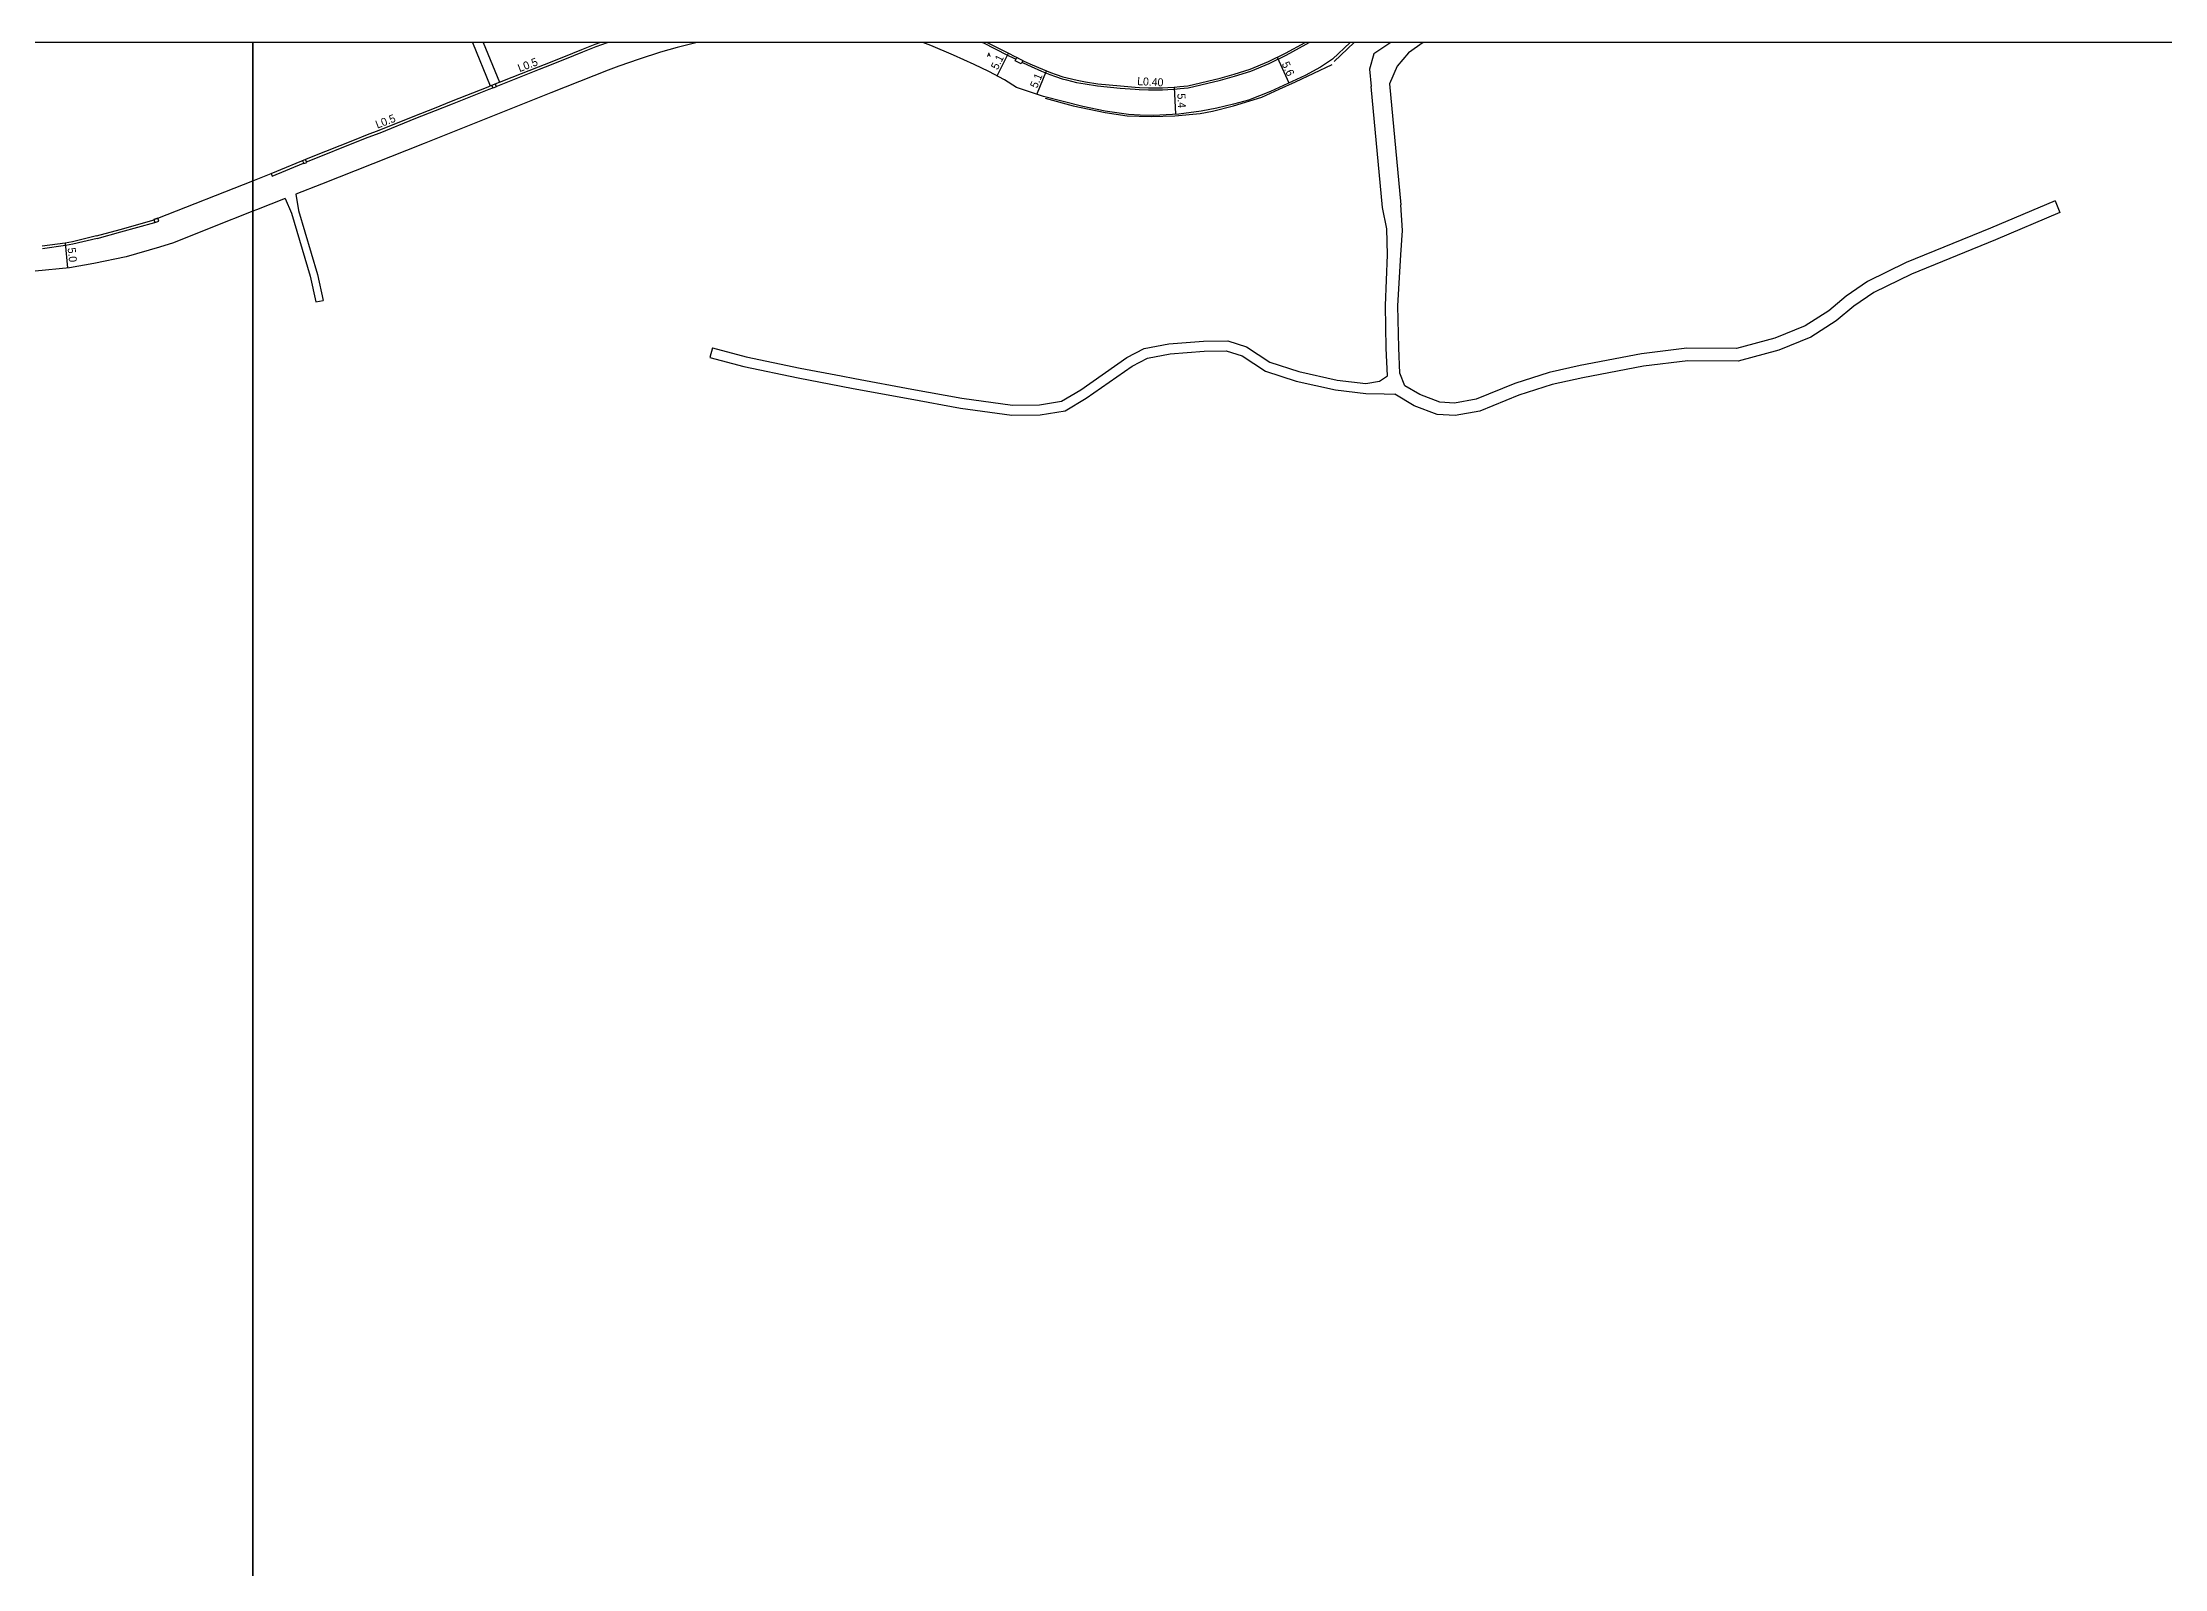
# Model space of a CAD drawing. Header units: metres. Extents: x -20000 to -16000, y -99000 to -96000.
# Drawn here: x -19242.1 to -18817.8, y -96305.1 to -96000 of the extents above; entities that cross this region are included whole.
import ezdxf

# ---------------------------------------------------------------- set-up
doc = ezdxf.new("R2010")
doc.units = ezdxf.units.M
doc.header["$LTSCALE"] = 2.5
for name, color, linetype in [('側溝・桝', 7, 'Continuous'), ('図郭', 7, 'Continuous'), ('幅員', 7, 'Continuous'), ('歩道・分離帯・安全施設', 7, 'Continuous'), ('舗装', 7, 'Continuous'), ('道路', 7, 'Continuous')]:
    doc.layers.add(name, color=color, linetype=linetype)
doc.styles.get("Standard").update_dxf_attribs({"font": ''})
doc.styles.add('YOKO_DECO', font='txt.shx', dxfattribs={"bigfont": 'extfont.shx'})
doc.styles.get('Standard').set_extended_font_data('@MS PGothic')

msp = doc.modelspace()

# ---------------------------------------------------------------- linework, layer by layer
at = {"layer": '側溝・桝'}
for points in [[(-19151.39, -96008.79), (-19148.02, -96007.46), (-19142.7, -96005.37), (-19141.52, -96004.88), (-19137.65, -96003.36), (-19134.08, -96001.88), (-19131.41, -96000.83), (-19129.13, -96000)], [(-19054.11, -96000), (-19054.05, -96000.03), (-19049.15, -96002.51), (-19047.86, -96003.17), (-19047.5, -96003.34), (-19047.46, -96003.36)], [(-19013.02, -96009.08), (-19006.53, -96007.53), (-19003.73, -96006.77), (-19000.47, -96005.71), (-18996.8, -96004.21), (-18993.39, -96002.53), (-18989.44, -96000.35), (-18989.43, -96000.35), (-18988.85, -96000)], [(-19046.27, -96003.96), (-19046.03, -96004.08), (-19044.41, -96004.84), (-19042.32, -96005.72), (-19040.68, -96006.4), (-19039.54, -96006.83), (-19038.18, -96007.27), (-19037.34, -96007.49), (-19035.32, -96007.98), (-19033.63, -96008.27), (-19031.16, -96008.65), (-19026.58, -96009.11), (-19023.64, -96009.36), (-19022.79, -96009.42), (-19020.98, -96009.47), (-19019.24, -96009.48), (-19018.17, -96009.47), (-19017.05, -96009.42), (-19015.81, -96009.34), (-19014.64, -96009.23), (-19013.02, -96009.08)], [(-19189.29, -96023.88), (-19188.1, -96023.39), (-19179.47, -96019.96), (-19176.94, -96018.93), (-19174.6, -96018.04), (-19167.43, -96015.14), (-19163.49, -96013.61), (-19160.12, -96012.25), (-19152.76, -96009.33), (-19152.04, -96009.04)], [(-19152.58, -96008.69), (-19150.72, -96007.96)], [(-19196.37, -96026.23), (-19196.16, -96026.72), (-19189.89, -96024.13)], [(-19231.17, -96039.2), (-19226.44, -96037.89), (-19219.61, -96035.99)], [(-19231.17, -96039.2), (-19235.99, -96040.35), (-19237.48, -96040.62), (-19242.09, -96041.26)]]:
    msp.add_lwpolyline(points, dxfattribs=at)
for points in [[(-19047.6, -96003.65), (-19047.27, -96002.99), (-19046.08, -96003.59), (-19046.41, -96004.25)], [(-19152, -96009.14), (-19152.23, -96008.55), (-19151.59, -96008.3), (-19151.36, -96008.88)], [(-19189.26, -96023.97), (-19189.5, -96023.39), (-19190.1, -96023.64), (-19189.86, -96024.22)], [(-19219.04, -96035.13), (-19219.81, -96035.39), (-19219.61, -96036.01), (-19218.83, -96035.75)]]:
    msp.add_lwpolyline(points, close=True, dxfattribs=at)
at = {"layer": '図郭'}
for points in [[(-20000, -96600), (-19200, -96600), (-19200, -96000), (-20000, -96000)], [(-19200, -96600), (-18400, -96600), (-18400, -96000), (-19200, -96000)]]:
    msp.add_lwpolyline(points, close=True, dxfattribs=at)
at = {"layer": '幅員'}
for points in [[(-19051.23, -96006.67), (-19048.93, -96002.16)], [(-19043.27, -96010.38), (-19041.32, -96005.69)], [(-18995.23, -96002.97), (-18992.89, -96008.1)], [(-19015.84, -96008.93), (-19015.55, -96014.37)], [(-19237.57, -96040.1), (-19237.07, -96045.06)]]:
    msp.add_lwpolyline(points, dxfattribs=at)
at = {"layer": '歩道・分離帯・安全施設'}
for points in [[(-18983.83, -96003.84), (-18979.85, -96000)], [(-19041.6, -96011.17), (-19035.98, -96012.65), (-19029.6, -96014), (-19025.19, -96014.64), (-19020.42, -96014.81), (-19015.65, -96014.7), (-19010.62, -96014.19), (-19008.12, -96013.73), (-19003.97, -96012.7), (-18998.29, -96010.94), (-18994.83, -96009.36), (-18991.55, -96007.85), (-18984.25, -96004.39)]]:
    msp.add_lwpolyline(points, dxfattribs=at)
at = {"layer": '道路'}
for points in [[(-19111.22, -96000), (-19115.22, -96001.02), (-19118.5, -96001.93), (-19122.79, -96003.31), (-19126.84, -96004.76), (-19128.97, -96005.56), (-19140.44, -96010.06), (-19165.78, -96020.21), (-19186.29, -96028.35), (-19191.4, -96030.35)], [(-19156.13, -96000), (-19152.58, -96008.69)], [(-19153.97, -96000), (-19150.72, -96007.96)], [(-19150.72, -96007.96), (-19148.21, -96006.97), (-19142.9, -96004.88), (-19141.72, -96004.39), (-19137.85, -96002.86), (-19134.28, -96001.39), (-19131.6, -96000.34), (-19130.68, -96000)], [(-19007.31, -96013.13), (-19010.45, -96013.75), (-19014.91, -96014.33), (-19019.95, -96014.6), (-19022.62, -96014.57), (-19024.97, -96014.4), (-19027.26, -96014.1), (-19029.6, -96013.74), (-19034.08, -96012.83), (-19041.94, -96010.83), (-19047.35, -96009.01), (-19049.73, -96007.49), (-19052.86, -96005.78), (-19055.83, -96004.42), (-19059.95, -96002.52), (-19064.5, -96000.63), (-19066.04, -96000)], [(-19053.19, -96000), (-19048.96, -96002.14), (-19047.68, -96002.8), (-19047.32, -96002.97), (-19045.85, -96003.71), (-19044.24, -96004.47), (-19042.16, -96005.33), (-19040.53, -96006.01), (-19039.4, -96006.44), (-19038.07, -96006.87), (-19037.24, -96007.09), (-19035.24, -96007.57), (-19033.56, -96007.86), (-19031.1, -96008.24), (-19026.54, -96008.7), (-19023.61, -96008.94), (-19022.77, -96009), (-19020.97, -96009.06), (-19019.24, -96009.07), (-19018.18, -96009.05), (-19017.07, -96009), (-19015.84, -96008.93), (-19014.67, -96008.82), (-19013.08, -96008.67)], [(-19013.08, -96008.67), (-19006.63, -96007.13), (-19003.85, -96006.37), (-19000.62, -96005.32), (-18996.97, -96003.83), (-18993.58, -96002.17), (-18989.65, -96000), (-18989.65, -96000)], [(-18980.61, -96000), (-18984.14, -96003.33), (-18986.56, -96004.97), (-18989.61, -96006.59), (-18996.55, -96009.78), (-19000.96, -96011.51), (-19003.93, -96012.35), (-19007.31, -96013.13)], [(-19200, -96027.65), (-19196.37, -96026.23), (-19188.29, -96022.89), (-19179.67, -96019.46), (-19177.13, -96018.43), (-19174.79, -96017.54), (-19167.63, -96014.65), (-19163.68, -96013.12), (-19160.31, -96011.76), (-19152.96, -96008.84), (-19152.58, -96008.69)], [(-19231.3, -96038.69), (-19226.58, -96037.38), (-19219.78, -96035.49), (-19219.81, -96035.39), (-19219.04, -96035.13), (-19200, -96027.65)], [(-19193.57, -96031.2), (-19199.3, -96033.45), (-19200, -96033.73)], [(-19200, -96033.73), (-19208.07, -96036.93), (-19215.87, -96040.07), (-19218.66, -96040.91), (-19225.37, -96042.87), (-19231.83, -96044.22)], [(-19231.3, -96038.69), (-19236.1, -96039.84), (-19237.57, -96040.1), (-19242.15, -96040.73)], [(-19231.83, -96044.22), (-19236.71, -96045.03), (-19243.55, -96045.71)]]:
    msp.add_lwpolyline(points, dxfattribs=at)
at = {"layer": '道路', "flags": 128}
for points in [[(-18972.51, -96000), (-18975.9, -96002.29), (-18976.77, -96005.35), (-18976.45, -96008.82)], [(-18966.05, -96000), (-18968.96, -96002.06), (-18971.21, -96004.71), (-18972.76, -96008.29)], [(-18974.19, -96032.97), (-18976.45, -96008.82)], [(-18974.19, -96032.97), (-18976.45, -96008.82)], [(-18972.76, -96008.29), (-18970.5, -96032.44)], [(-18972.76, -96008.29), (-18970.5, -96032.44)], [(-19193.57, -96031.2), (-19192.31, -96034.12), (-19188.59, -96046.75), (-19187.46, -96051.88)], [(-19191.4, -96030.35), (-19190.89, -96033.61), (-19187.13, -96046.37), (-19186, -96051.56)], [(-18839.69, -96031.67), (-18852.59, -96037.13), (-18869.43, -96044.01), (-18877.21, -96047.8), (-18881.44, -96050.73), (-18884.95, -96053.64), (-18889.66, -96056.66), (-18895.72, -96059.15), (-18903.37, -96061.19), (-18913.28, -96061.12), (-18922.38, -96062.24), (-18934.63, -96064.59), (-18940.87, -96065.97), (-18947.72, -96068.15), (-18955.44, -96071.31), (-18959.78, -96072.1), (-18962.72, -96071.91), (-18966.71, -96070.4), (-18969.68, -96068.62), (-18970.67, -96066.1), (-18970.92, -96061.03), (-18971.08, -96052.63), (-18970.47, -96042.46), (-18970.16, -96037.62), (-18970.5, -96032.44)], [(-18839.69, -96031.67), (-18838.71, -96033.97)], [(-18973.15, -96066.64), (-18973.42, -96061.11), (-18973.58, -96052.58), (-18973.18, -96042.49), (-18973.28, -96037.27), (-18974.19, -96032.97)], [(-18838.71, -96033.97), (-18851.62, -96039.44), (-18868.41, -96046.29), (-18875.94, -96049.96), (-18879.93, -96052.72), (-18883.47, -96055.66), (-18888.5, -96058.89), (-18894.92, -96061.52), (-18903.05, -96063.69), (-18913.14, -96063.62), (-18921.99, -96064.71), (-18934.12, -96067.04), (-18940.22, -96068.39), (-18946.87, -96070.51), (-18954.73, -96073.72), (-18959.63, -96074.61), (-18963.25, -96074.38), (-18967.8, -96072.65), (-18971.69, -96070.33)], [(-19187.46, -96051.88), (-19186, -96051.56)], [(-19108.14, -96061.05), (-19108.65, -96062.98)], [(-19108.14, -96061.05), (-19101.37, -96062.83), (-19090.62, -96065.1), (-19082.42, -96066.68)], [(-19082.42, -96066.68), (-19079.65, -96067.21), (-19068.27, -96069.31), (-19058.25, -96071.11), (-19048.15, -96072.52), (-19042.76, -96072.42), (-19038.33, -96071.71), (-19034.49, -96069.42), (-19025.25, -96062.99), (-19021.8, -96061.19), (-19016.9, -96060.23), (-19009.93, -96059.71), (-19005.1, -96059.62), (-19001.35, -96060.83), (-18996.69, -96063.92), (-18990.87, -96065.8), (-18983.23, -96067.49), (-18977.51, -96068.18), (-18974.74, -96067.73), (-18973.15, -96066.64)], [(-19082.42, -96068.71), (-19080, -96069.18), (-19068.63, -96071.27), (-19058.56, -96073.09), (-19048.27, -96074.52), (-19042.58, -96074.42), (-19037.64, -96073.63), (-19033.41, -96071.11), (-19024.21, -96064.71), (-19021.13, -96063.1), (-19016.63, -96062.22), (-19009.84, -96061.71), (-19005.39, -96061.63), (-19002.22, -96062.65), (-18997.57, -96065.74), (-18991.4, -96067.73), (-18983.56, -96069.46), (-18977.47, -96070.2), (-18973.8, -96070.26), (-18971.69, -96070.33)], [(-19108.65, -96062.98), (-19101.83, -96064.78), (-19091.02, -96067.06), (-19082.42, -96068.71)]]:
    msp.add_lwpolyline(points, dxfattribs=at)

# ---------------------------------------------------------------- texts
at = {"layer": '側溝・桝'}
for s, rotation, p in [('L0.5', 21, (-19146.69, -96005.95)), ('L0.40', 357, (-19023.24, -96008.52)), ('L0.5', 21, (-19175.13, -96017.24))]:
    msp.add_text(s, height=1.6, rotation=rotation, dxfattribs=at).set_placement(p)
at = {"layer": '幅員'}
for s, rotation, p in [('5.1', 63, (-19051.13, -96005.59)), ('5.1', 67, (-19043.24, -96009.28)), ('5.6', 294.5421, (-18994.36, -96004.27)), ('5.4', 273, (-19015.19, -96010.24)), ('5.0', 276, (-19237.07, -96041.1))]:
    msp.add_text(s, height=1.6, rotation=rotation, dxfattribs=at).set_placement(p)
at = {"layer": '舗装', "style": 'YOKO_DECO'}
msp.add_text('A', height=0.75, dxfattribs=at).set_placement((-19053.16, -96002.82, 309.12))

doc.saveas('drawing.dxf')
